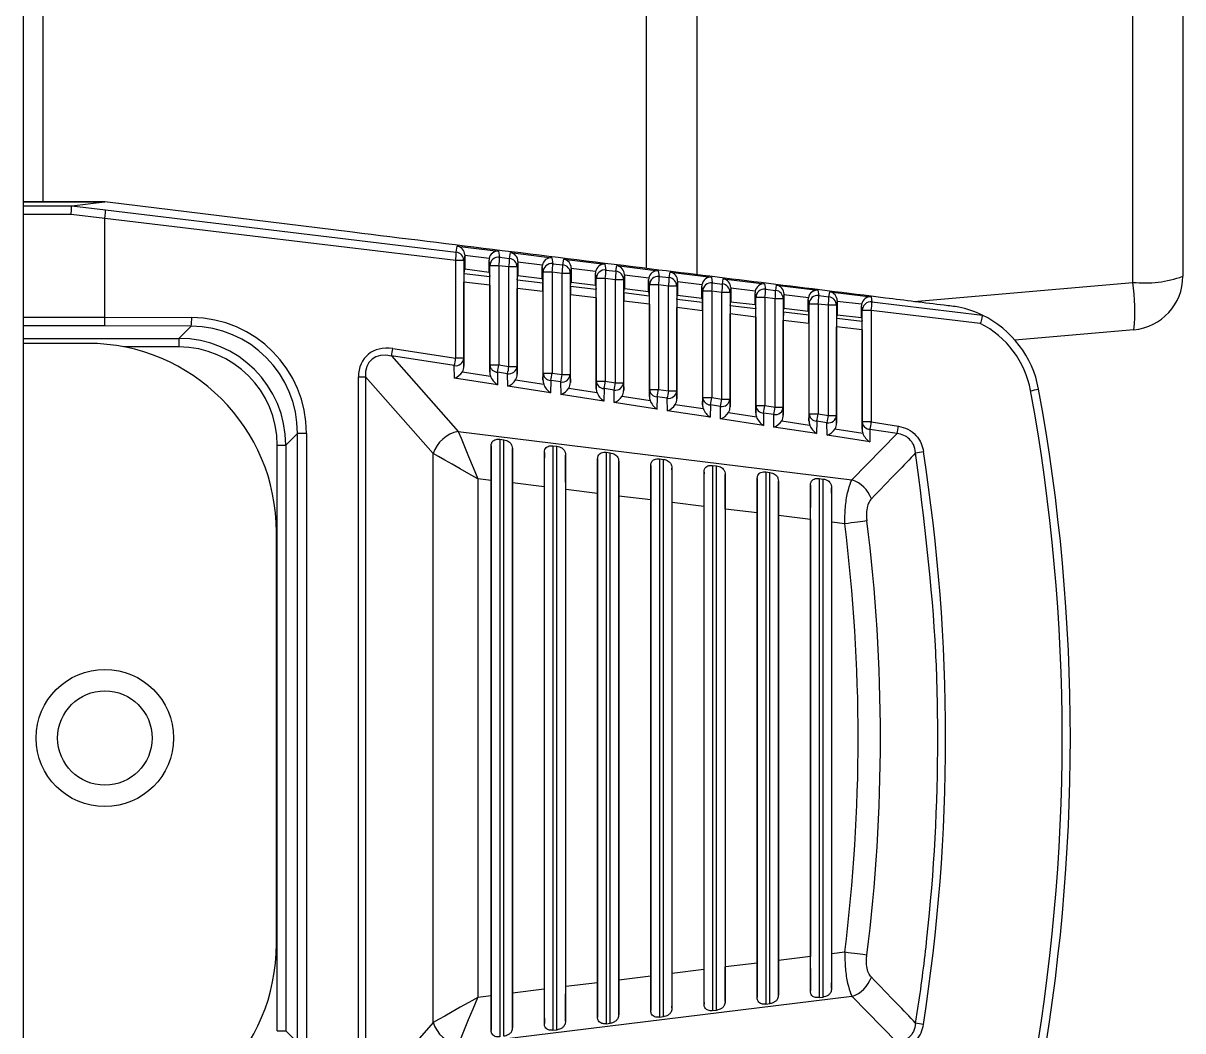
# Model space of a CAD drawing. Extents: x 8 to 113, y 0 to 87.
# Drawn here: x 52.871 to 54.222, y 36.477 to 37.652 of the extents above; entities that cross this region are included whole.
import ezdxf

# ---------------------------------------------------------------- set-up
doc = ezdxf.new("R2010")
doc.units = 0
doc.header["$MEASUREMENT"] = 0
doc.layers.add('OBJECT', color=7, linetype='CONTINUOUS')

msp = doc.modelspace()

# ---------------------------------------------------------------- linework, layer by layer
at = {"layer": 'OBJECT'}
for p, q in [((52.894, 37.4437), (52.894, 44.9987)), ((52.8709, 39.0187), (52.8709, 34.6187)), ((54.222, 38.4455), (54.222, 37.3569)), ((53.6558, 38.4385), (53.6558, 37.3588)), ((54.1638, 37.3498), (54.1638, 38.4385)), ((53.597, 37.366), (53.597, 38.2586)), ((52.8709, 37.4437), (52.966, 37.4437)), ((52.9656, 37.4436), (52.8709, 37.4436)), ((52.8709, 37.439), (52.9274, 37.439)), ((52.9274, 37.439), (52.9656, 37.4436)), ((52.9274, 37.439), (52.9669, 37.4342)), ((53.2546, 37.4082), (52.966, 37.4437)), ((52.966, 37.4437), (52.966, 37.4437)), ((52.9268, 37.429), (52.8709, 37.429)), ((52.966, 37.4242), (52.9268, 37.429)), ((52.9669, 37.4342), (53.3755, 37.3851)), ((53.3748, 37.3752), (52.966, 37.4243)), ((52.966, 37.3092), (52.966, 37.4242)), ((53.3755, 37.3851), (53.3766, 37.3922)), ((53.3766, 37.3922), (53.4247, 37.3863)), ((53.4247, 37.3863), (53.4259, 37.3791)), ((53.3748, 37.2614), (53.3748, 37.3752)), ((53.3842, 37.3752), (53.3748, 37.3752)), ((53.3853, 37.3817), (53.3842, 37.3752)), ((53.3842, 37.3752), (53.3842, 37.2614)), ((53.3853, 37.381), (53.3853, 37.3654)), ((53.4137, 37.3775), (53.3853, 37.381)), ((53.4147, 37.3692), (53.4136, 37.3758)), ((53.4136, 37.3619), (53.4136, 37.3758)), ((53.4259, 37.3791), (53.4375, 37.3777)), ((53.4375, 37.3777), (53.4386, 37.3846)), ((53.4386, 37.3846), (53.4867, 37.3786)), ((53.4473, 37.3741), (53.4463, 37.3678)), ((53.4473, 37.3734), (53.4473, 37.3578)), ((53.4757, 37.3699), (53.4473, 37.3734)), ((53.4867, 37.3786), (53.4879, 37.3716)), ((53.4879, 37.3716), (53.4995, 37.3702)), ((53.4995, 37.3702), (53.5006, 37.3769)), ((53.5006, 37.3769), (53.5487, 37.371)), ((53.3845, 37.3602), (53.3853, 37.3654)), ((53.3845, 37.3602), (53.4145, 37.3566)), ((53.3853, 37.3654), (53.4136, 37.3619)), ((53.4136, 37.3619), (53.4145, 37.3566)), ((53.4252, 37.3692), (53.4147, 37.3692)), ((53.4147, 37.2537), (53.4147, 37.3692)), ((53.4252, 37.3692), (53.4252, 37.2537)), ((53.4368, 37.3678), (53.4252, 37.3692)), ((53.4368, 37.2519), (53.4368, 37.3678)), ((53.4463, 37.3678), (53.4368, 37.3678)), ((53.4463, 37.3678), (53.4463, 37.2519)), ((53.4766, 37.3617), (53.4756, 37.3682)), ((53.4756, 37.3543), (53.4756, 37.3682)), ((53.4766, 37.2441), (53.4766, 37.3617)), ((53.4872, 37.3617), (53.4766, 37.3617)), ((53.4872, 37.3617), (53.4872, 37.2441)), ((53.4988, 37.3603), (53.4872, 37.3617)), ((53.4988, 37.2424), (53.4988, 37.3603)), ((53.5083, 37.3603), (53.4988, 37.3603)), ((53.5093, 37.3665), (53.5083, 37.3603)), ((53.5083, 37.3603), (53.5083, 37.2424)), ((53.5093, 37.3658), (53.5093, 37.3502)), ((53.5377, 37.3623), (53.5093, 37.3658)), ((53.5386, 37.3543), (53.5376, 37.3606)), ((53.5376, 37.3467), (53.5376, 37.3606)), ((53.5487, 37.371), (53.5498, 37.3642)), ((53.5498, 37.3642), (53.5615, 37.3628)), ((53.5615, 37.3628), (53.5626, 37.3693)), ((53.5626, 37.3693), (53.6107, 37.3634)), ((53.5713, 37.3589), (53.5703, 37.3529)), ((53.5713, 37.3582), (53.5713, 37.3426)), ((53.5997, 37.3547), (53.5713, 37.3582)), ((53.6107, 37.3634), (53.6118, 37.3568)), ((53.6236, 37.3554), (53.6246, 37.3617)), ((53.6246, 37.3617), (53.6727, 37.3558)), ((53.3844, 37.2523), (53.3844, 37.3502)), ((53.4145, 37.3466), (53.3844, 37.3502)), ((53.4145, 37.3466), (53.4145, 37.2452)), ((53.4465, 37.3527), (53.4473, 37.3578)), ((53.4465, 37.3527), (53.4764, 37.3492)), ((53.4473, 37.3578), (53.4756, 37.3543)), ((53.4756, 37.3543), (53.4764, 37.3492)), ((53.5085, 37.3453), (53.5093, 37.3502)), ((53.5085, 37.3453), (53.5384, 37.3417)), ((53.5093, 37.3502), (53.5376, 37.3467)), ((53.5376, 37.3467), (53.5384, 37.3417)), ((53.5491, 37.3543), (53.5386, 37.3543)), ((53.5386, 37.2346), (53.5386, 37.3543)), ((53.5491, 37.3543), (53.5491, 37.2346)), ((53.5609, 37.3529), (53.5491, 37.3543)), ((53.5609, 37.2328), (53.5609, 37.3529)), ((53.5703, 37.3529), (53.5609, 37.3529)), ((53.5703, 37.3529), (53.5703, 37.2328)), ((53.6006, 37.3469), (53.5996, 37.353)), ((53.5996, 37.3391), (53.5996, 37.353)), ((53.6006, 37.2251), (53.6006, 37.3469)), ((53.6111, 37.3469), (53.6006, 37.3469)), ((53.6111, 37.3469), (53.6111, 37.2251)), ((53.6229, 37.3454), (53.6111, 37.3469)), ((53.6118, 37.3568), (53.6236, 37.3554)), ((53.6229, 37.2233), (53.6229, 37.3454)), ((53.6324, 37.3454), (53.6229, 37.3454)), ((53.6333, 37.3513), (53.6324, 37.3454)), ((53.6324, 37.3454), (53.6324, 37.2233)), ((53.6333, 37.3506), (53.6333, 37.335)), ((53.6617, 37.3471), (53.6333, 37.3506)), ((53.6626, 37.3394), (53.6616, 37.3454)), ((53.6616, 37.3315), (53.6616, 37.3454)), ((53.6727, 37.3558), (53.6738, 37.3493)), ((53.6738, 37.3493), (53.6856, 37.3479)), ((53.6856, 37.3479), (53.6866, 37.3541)), ((53.6866, 37.3541), (53.7347, 37.3482)), ((53.7347, 37.3482), (53.7357, 37.3419)), ((53.7476, 37.3405), (53.7486, 37.3465)), ((53.7486, 37.3465), (53.7967, 37.3406)), ((53.9087, 37.3275), (54.1638, 37.3498)), ((53.4464, 37.2428), (53.4464, 37.3428)), ((53.4765, 37.3391), (53.4464, 37.3428)), ((53.4765, 37.3391), (53.4765, 37.2357)), ((53.5084, 37.2332), (53.5084, 37.3353)), ((53.5385, 37.3317), (53.5084, 37.3353)), ((53.5385, 37.3317), (53.5385, 37.2262)), ((53.5705, 37.3379), (53.5713, 37.3426)), ((53.5705, 37.3379), (53.6004, 37.3343)), ((53.5713, 37.3426), (53.5996, 37.3391)), ((53.5996, 37.3391), (53.6004, 37.3343)), ((53.6326, 37.3304), (53.6333, 37.335)), ((53.6333, 37.335), (53.6616, 37.3315)), ((53.6616, 37.3315), (53.6623, 37.3268)), ((53.6626, 37.2156), (53.6626, 37.3394)), ((53.6731, 37.3394), (53.6626, 37.3394)), ((53.6731, 37.3394), (53.6731, 37.2156)), ((53.6849, 37.338), (53.6731, 37.3394)), ((53.6849, 37.2138), (53.6849, 37.338)), ((53.6944, 37.338), (53.6849, 37.338)), ((53.6953, 37.3437), (53.6944, 37.338)), ((53.6944, 37.338), (53.6944, 37.2138)), ((53.6953, 37.343), (53.6953, 37.3273)), ((53.7237, 37.3395), (53.6953, 37.343)), ((53.7245, 37.332), (53.7236, 37.3378)), ((53.7236, 37.3239), (53.7236, 37.3378)), ((53.7245, 37.2061), (53.7245, 37.332)), ((53.7351, 37.332), (53.7245, 37.332)), ((53.7351, 37.332), (53.7351, 37.2061)), ((53.7469, 37.3306), (53.7351, 37.332)), ((53.7357, 37.3419), (53.7476, 37.3405)), ((53.7573, 37.3361), (53.7564, 37.3306)), ((53.7573, 37.3354), (53.7573, 37.3197)), ((53.7857, 37.3319), (53.7573, 37.3354)), ((53.7967, 37.3406), (53.7977, 37.3345)), ((53.7977, 37.3345), (53.8097, 37.333)), ((53.8097, 37.333), (53.8106, 37.3389)), ((53.8106, 37.3389), (53.8587, 37.333)), ((53.8587, 37.333), (53.8597, 37.327)), ((53.5705, 37.2237), (53.5705, 37.3279)), ((53.6005, 37.3243), (53.5705, 37.3279)), ((53.6005, 37.3243), (53.6005, 37.2167)), ((53.6325, 37.2142), (53.6325, 37.3204)), ((53.6624, 37.3168), (53.6325, 37.3204)), ((53.6326, 37.3304), (53.6623, 37.3268)), ((53.6946, 37.323), (53.6953, 37.3273)), ((53.6946, 37.323), (53.7243, 37.3194)), ((53.6953, 37.3273), (53.7236, 37.3239)), ((53.7236, 37.3239), (53.7243, 37.3194)), ((53.7469, 37.2043), (53.7469, 37.3306)), ((53.7564, 37.3306), (53.7469, 37.3306)), ((53.7564, 37.3306), (53.7564, 37.2043)), ((53.7566, 37.3155), (53.7573, 37.3197)), ((53.7573, 37.3197), (53.7856, 37.3163)), ((53.7865, 37.3246), (53.7856, 37.3301)), ((53.7856, 37.3163), (53.7856, 37.3301)), ((53.7865, 37.1966), (53.7865, 37.3246)), ((53.797, 37.3246), (53.7865, 37.3246)), ((53.797, 37.3246), (53.797, 37.1966)), ((53.809, 37.3231), (53.797, 37.3246)), ((53.809, 37.1948), (53.809, 37.3231)), ((53.8184, 37.3231), (53.809, 37.3231)), ((53.8193, 37.3285), (53.8184, 37.3231)), ((53.8184, 37.3231), (53.8184, 37.1948)), ((53.8193, 37.3277), (53.8193, 37.3121)), ((53.8477, 37.3243), (53.8193, 37.3277)), ((53.8485, 37.3171), (53.8476, 37.3225)), ((53.8476, 37.3087), (53.8476, 37.3225)), ((53.8597, 37.327), (53.9884, 37.3116)), ((52.8709, 37.3092), (52.966, 37.3092)), ((52.966, 37.3092), (52.966, 37.3092)), ((52.966, 37.3092), (53.0671, 37.3088)), ((53.6624, 37.3168), (53.6624, 37.2072)), ((53.6945, 37.2047), (53.6945, 37.313)), ((53.7244, 37.3094), (53.6945, 37.313)), ((53.7244, 37.3094), (53.7244, 37.1976)), ((53.7565, 37.1952), (53.7565, 37.3055)), ((53.7864, 37.302), (53.7565, 37.3055)), ((53.7566, 37.3155), (53.7863, 37.312)), ((53.7856, 37.3163), (53.7863, 37.312)), ((53.8187, 37.3081), (53.8193, 37.3121)), ((53.8187, 37.3081), (53.8483, 37.3045)), ((53.8193, 37.3121), (53.8476, 37.3087)), ((53.8476, 37.3087), (53.8483, 37.3045)), ((53.8485, 37.1871), (53.8485, 37.3171)), ((53.859, 37.3171), (53.8485, 37.3171)), ((53.859, 37.3171), (53.859, 37.1871)), ((53.986, 37.3019), (53.859, 37.3171)), ((53.9884, 37.3116), (53.9883, 37.3116)), ((52.9657, 37.2993), (52.8709, 37.2993)), ((53.0666, 37.2988), (52.9657, 37.2993)), ((53.0522, 37.2845), (53.0666, 37.2988)), ((53.7864, 37.302), (53.7864, 37.1881)), ((53.8186, 37.1856), (53.8186, 37.2981)), ((53.8483, 37.2945), (53.8186, 37.2981)), ((53.8483, 37.2945), (53.8483, 37.1786)), ((54.1649, 37.2946), (54.0264, 37.2825)), ((52.8709, 37.2845), (53.0522, 37.2845)), ((52.946, 37.2787), (52.8709, 37.2787)), ((53.0522, 37.2845), (53.0522, 37.2745)), ((53.0522, 37.2745), (52.9886, 37.2745)), ((53.3732, 37.2528), (53.3, 37.264)), ((53.3, 37.264), (53.3778, 37.1761)), ((53.3016, 37.2726), (53.3748, 37.2614)), ((53.3734, 37.2382), (53.3732, 37.2528)), ((53.3842, 37.2614), (53.3748, 37.2614)), ((53.3842, 37.2614), (53.3844, 37.2523)), ((53.4145, 37.2452), (53.4147, 37.2537)), ((53.4147, 37.2537), (53.4252, 37.2537)), ((53.4252, 37.2537), (53.4368, 37.2519)), ((53.4368, 37.2519), (53.4463, 37.2519)), ((53.4463, 37.2519), (53.4464, 37.2428)), ((53.2615, 36.3977), (53.2615, 37.2396)), ((53.2615, 37.2396), (53.2696, 37.2396)), ((53.2696, 37.2396), (53.2696, 36.3977)), ((53.3486, 37.1503), (53.2696, 37.2396)), ((53.4234, 37.2305), (53.3734, 37.2382)), ((53.3825, 37.2456), (53.4154, 37.2406)), ((53.4236, 37.2451), (53.4234, 37.2305)), ((53.4352, 37.2433), (53.4236, 37.2451)), ((53.4354, 37.2287), (53.4352, 37.2433)), ((53.4765, 37.2357), (53.4766, 37.2441)), ((53.4766, 37.2441), (53.4872, 37.2441)), ((53.4872, 37.2441), (53.4988, 37.2424)), ((53.4988, 37.2424), (53.5083, 37.2424)), ((53.5083, 37.2424), (53.5084, 37.2332)), ((53.4854, 37.221), (53.4354, 37.2287)), ((53.4446, 37.2361), (53.4773, 37.2311)), ((53.4856, 37.2356), (53.4854, 37.221)), ((53.4972, 37.2338), (53.4856, 37.2356)), ((53.4975, 37.2192), (53.4972, 37.2338)), ((53.5066, 37.2266), (53.5393, 37.2216)), ((53.5385, 37.2262), (53.5386, 37.2346)), ((53.5386, 37.2346), (53.5491, 37.2346)), ((53.5476, 37.226), (53.5473, 37.2115)), ((53.5593, 37.2242), (53.5476, 37.226)), ((53.5491, 37.2346), (53.5609, 37.2328)), ((53.5595, 37.2096), (53.5593, 37.2242)), ((53.5609, 37.2328), (53.5703, 37.2328)), ((53.5703, 37.2328), (53.5705, 37.2237)), ((53.6005, 37.2167), (53.6006, 37.2251)), ((53.6006, 37.2251), (53.6111, 37.2251)), ((53.6111, 37.2251), (53.6229, 37.2233)), ((53.6229, 37.2233), (53.6324, 37.2233)), ((53.6324, 37.2233), (53.6325, 37.2142)), ((53.5473, 37.2115), (53.4975, 37.2192)), ((53.6093, 37.202), (53.5595, 37.2096)), ((53.5686, 37.2171), (53.6013, 37.2121)), ((53.6095, 37.2165), (53.6093, 37.202)), ((53.6213, 37.2147), (53.6095, 37.2165)), ((53.6215, 37.2001), (53.6213, 37.2147)), ((53.6624, 37.2072), (53.6626, 37.2156)), ((53.6626, 37.2156), (53.6731, 37.2156)), ((53.6731, 37.2156), (53.6849, 37.2138)), ((53.6849, 37.2138), (53.6944, 37.2138)), ((53.6944, 37.2138), (53.6945, 37.2047)), ((53.6713, 37.1925), (53.6215, 37.2001)), ((53.6306, 37.2076), (53.6632, 37.2026)), ((53.6715, 37.207), (53.6713, 37.1925)), ((53.6833, 37.2052), (53.6715, 37.207)), ((53.6835, 37.1906), (53.6833, 37.2052)), ((53.6927, 37.198), (53.7252, 37.193)), ((53.7244, 37.1976), (53.7245, 37.2061)), ((53.7245, 37.2061), (53.7351, 37.2061)), ((53.7335, 37.1975), (53.7333, 37.183)), ((53.7454, 37.1957), (53.7335, 37.1975)), ((53.7351, 37.2061), (53.7469, 37.2043)), ((53.7469, 37.2043), (53.7564, 37.2043)), ((53.7564, 37.2043), (53.7565, 37.1952)), ((53.7864, 37.1881), (53.7865, 37.1966)), ((53.7865, 37.1966), (53.797, 37.1966)), ((53.797, 37.1966), (53.809, 37.1948)), ((53.7333, 37.183), (53.6835, 37.1906)), ((53.7456, 37.1811), (53.7454, 37.1957)), ((53.7547, 37.1885), (53.7872, 37.1835)), ((53.7954, 37.188), (53.7952, 37.1735)), ((53.8074, 37.1862), (53.7954, 37.188)), ((53.8076, 37.1716), (53.8074, 37.1862)), ((53.809, 37.1948), (53.8184, 37.1948)), ((53.8184, 37.1948), (53.8186, 37.1856)), ((53.8483, 37.1786), (53.8485, 37.1871)), ((53.859, 37.1871), (53.8485, 37.1871)), ((53.859, 37.1871), (53.8906, 37.1822)), ((53.1905, 37.1737), (53.1768, 37.1599)), ((53.201, 37.1737), (53.1905, 37.1737)), ((53.1905, 36.4637), (53.1905, 37.1737)), ((53.201, 37.1737), (53.201, 36.4637)), ((53.3778, 37.1761), (53.8365, 37.1198)), ((53.7952, 37.1735), (53.7456, 37.1811)), ((53.8572, 37.1639), (53.8076, 37.1716)), ((53.8167, 37.179), (53.8492, 37.174)), ((53.8365, 37.1198), (53.889, 37.1736)), ((53.8574, 37.1785), (53.8572, 37.1639)), ((53.889, 37.1736), (53.8574, 37.1785)), ((53.1668, 37.1599), (53.1768, 37.1599)), ((53.1668, 36.4774), (53.1668, 37.1599)), ((53.1768, 37.1599), (53.1768, 36.4774)), ((53.4161, 36.4782), (53.4161, 37.1591)), ((53.4261, 37.1669), (53.4308, 37.1663)), ((53.4261, 37.1669), (53.4261, 36.4704)), ((53.4308, 36.471), (53.4308, 37.1663)), ((53.4408, 37.1561), (53.4408, 36.4813)), ((53.4881, 37.1593), (53.4928, 37.1587)), ((53.4881, 37.1593), (53.4881, 36.4781)), ((53.4928, 36.4786), (53.4928, 37.1587)), ((53.3486, 36.4871), (53.3486, 37.1503)), ((53.4781, 36.4858), (53.4781, 37.1515)), ((53.5028, 37.1485), (53.5028, 36.4889)), ((53.5401, 36.4935), (53.5401, 37.1439)), ((53.5501, 37.1517), (53.5548, 37.1511)), ((53.5501, 37.1517), (53.5501, 36.4857)), ((53.5548, 36.4863), (53.5548, 37.1511)), ((53.6121, 37.1441), (53.6168, 37.1435)), ((53.6121, 37.1441), (53.6121, 36.4933)), ((53.6168, 36.4939), (53.6168, 37.1435)), ((53.5648, 37.1408), (53.5648, 36.4965)), ((53.6021, 36.5011), (53.6021, 37.1363)), ((53.6268, 37.1332), (53.6268, 36.5041)), ((53.6641, 36.5087), (53.6641, 37.1287)), ((53.6741, 37.1364), (53.6788, 37.1359)), ((53.6741, 37.1364), (53.6741, 36.5009)), ((53.6788, 36.5015), (53.6788, 37.1359)), ((53.7361, 37.1288), (53.7408, 37.1283)), ((53.7361, 37.1288), (53.7361, 36.5085)), ((53.7408, 36.5091), (53.7408, 37.1283)), ((53.416, 37.119), (53.4006, 37.1209)), ((53.4006, 37.1209), (53.4006, 36.5164)), ((53.416, 37.119), (53.416, 36.5183)), ((53.478, 37.1114), (53.441, 37.116)), ((53.441, 36.5214), (53.441, 37.116)), ((53.6888, 37.1256), (53.6888, 36.5117)), ((53.7261, 36.5163), (53.7261, 37.121)), ((53.7508, 37.118), (53.7508, 36.5193)), ((53.7981, 37.1212), (53.8028, 37.1206)), ((53.7981, 37.1212), (53.7981, 36.5161)), ((53.8028, 36.5167), (53.8028, 37.1206)), ((53.478, 37.1114), (53.478, 36.5259)), ((53.54, 37.1038), (53.503, 37.1084)), ((53.503, 36.529), (53.503, 37.1084)), ((53.54, 37.1038), (53.54, 36.5335)), ((53.7881, 36.5239), (53.7881, 37.1134)), ((53.8128, 37.1104), (53.8128, 36.5269)), ((53.602, 37.0962), (53.565, 37.1007)), ((53.565, 36.5366), (53.565, 37.1007)), ((53.602, 37.0962), (53.602, 36.5411)), ((53.664, 37.0886), (53.627, 37.0931)), ((53.627, 36.5442), (53.627, 37.0931)), ((53.664, 37.0886), (53.664, 36.5488)), ((53.726, 37.081), (53.689, 37.0855)), ((53.689, 36.5518), (53.689, 37.0855)), ((53.726, 37.081), (53.726, 36.5564)), ((53.788, 37.0734), (53.751, 37.0779)), ((53.751, 36.5594), (53.751, 37.0779)), ((53.788, 37.0734), (53.788, 36.564)), ((53.828, 37.0685), (53.813, 37.0703)), ((53.813, 36.567), (53.813, 37.0703)), ((53.166, 36.5787), (53.166, 37.0587)), ((53.788, 36.564), (53.751, 36.5594)), ((53.828, 36.5689), (53.813, 36.567)), ((53.664, 36.5488), (53.627, 36.5442)), ((53.726, 36.5564), (53.689, 36.5518)), ((53.602, 36.5411), (53.565, 36.5366)), ((53.478, 36.5259), (53.441, 36.5214)), ((53.54, 36.5335), (53.503, 36.529)), ((53.3778, 36.4613), (53.8365, 36.5176)), ((53.416, 36.5183), (53.4006, 36.5164)), ((53.7361, 36.5085), (53.7408, 36.5091)), ((53.7981, 36.5161), (53.8028, 36.5167)), ((53.8365, 36.5176), (53.889, 36.4637)), ((53.6121, 36.4933), (53.6168, 36.4939)), ((53.6741, 36.5009), (53.6788, 36.5015)), ((53.3486, 36.4871), (53.2696, 36.3977)), ((53.5501, 36.4857), (53.5548, 36.4863)), ((53.1668, 36.4774), (53.1768, 36.4774)), ((53.1905, 36.4637), (53.1768, 36.4774)), ((53.4881, 36.4781), (53.4928, 36.4786))]:
    msp.add_line(p, q, dxfattribs=at)
at = {"layer": 'OBJECT', "flags": 128}
for points in [[(52.9268, 37.429), (52.9269, 37.4309), (52.927, 37.4327), (52.9271, 37.4344), (52.9272, 37.4359), (52.9273, 37.4372), (52.9273, 37.4381), (52.9274, 37.4387), (52.9274, 37.439)], [(53.3778, 37.1761), (53.381, 37.1683), (53.3851, 37.1584), (53.3899, 37.1468), (53.3951, 37.1342), (53.4006, 37.1209)], [(53.4006, 37.1209), (53.3902, 37.1268), (53.3801, 37.1325), (53.3706, 37.1379), (53.362, 37.1427), (53.3546, 37.1469), (53.3486, 37.1503)], [(53.8538, 37.0717), (53.8516, 37.0714), (53.8491, 37.0711), (53.8461, 37.0707), (53.8429, 37.0703), (53.8394, 37.0699), (53.8357, 37.0694), (53.8319, 37.0689), (53.828, 37.0685)], [(53.8538, 36.5657), (53.8516, 36.5659), (53.8491, 36.5662), (53.8461, 36.5666), (53.8429, 36.567), (53.8394, 36.5675), (53.8357, 36.5679), (53.8319, 36.5684), (53.828, 36.5689)], [(53.4006, 36.5164), (53.3902, 36.5105), (53.3801, 36.5048), (53.3706, 36.4995), (53.362, 36.4946), (53.3546, 36.4904), (53.3486, 36.4871)], [(53.3778, 36.4613), (53.381, 36.4691), (53.3851, 36.479), (53.3899, 36.4905), (53.3951, 36.5032), (53.4006, 36.5164)]]:
    msp.add_lwpolyline(points, dxfattribs=at)
at = {"layer": 'OBJECT'}
for radius in [0.08, 0.055]:
    msp.add_circle((52.966, 36.8187), radius, dxfattribs=at)
for centre, radius, start, end in [((53.3218, 37.3839), 0.0537, 350.7117, 1.3282), ((53.3742, 37.3752), 0.01, 0.063, 83.0247), ((53.4247, 37.3692), 0.01, 83.0091, 179.9236), ((53.3721, 37.3778), 0.0538, 350.7156, 1.3212), ((53.3837, 37.3765), 0.0538, 350.7156, 1.3212), ((53.4363, 37.3678), 0.01, 0.065, 83.021), ((53.4866, 37.3617), 0.01, 83.0111, 179.9216), ((53.4342, 37.3704), 0.0537, 350.7124, 1.3278), ((53.4458, 37.369), 0.0537, 350.7119, 1.3283), ((53.4983, 37.3603), 0.01, 0.0614, 83.0247), ((53.5486, 37.3543), 0.01, 83.0096, 179.9231), ((53.4961, 37.363), 0.0537, 350.7119, 1.3283), ((53.5078, 37.3616), 0.0538, 350.7156, 1.3212), ((53.5603, 37.3529), 0.01, 0.0623, 83.0237), ((53.6106, 37.3468), 0.01, 83.0091, 179.9236), ((53.5581, 37.3555), 0.0538, 350.7162, 1.3206), ((53.5699, 37.3541), 0.0537, 350.7119, 1.3283), ((53.6224, 37.3454), 0.01, 0.0614, 83.0247), ((53.6726, 37.3394), 0.01, 83.012, 179.9208), ((53.6201, 37.3481), 0.0537, 350.7119, 1.3283), ((53.6319, 37.3467), 0.0538, 350.7156, 1.3212), ((53.6844, 37.338), 0.01, 0.0623, 83.0237), ((54.1775, 37.4804), 0.1313, 264.038, 289.8054), ((53.9437, 37.3179), 0.2224, 353.9984, 8.259), ((54.1595, 37.3569), 0.0625, 275, 0), ((53.7345, 37.332), 0.01, 83.0111, 179.9216), ((53.6821, 37.3407), 0.0537, 350.7124, 1.3278), ((53.6939, 37.3392), 0.0537, 350.7119, 1.3283), ((53.7464, 37.3306), 0.01, 0.0614, 83.0247), ((53.7965, 37.3245), 0.01, 83.0096, 179.9231), ((53.7441, 37.3332), 0.0537, 350.7059, 1.3309), ((53.7559, 37.3318), 0.0538, 350.7162, 1.3206), ((53.8084, 37.3231), 0.01, 0.0623, 83.0237), ((53.8585, 37.3171), 0.01, 83.0091, 179.9236), ((53.8059, 37.3258), 0.0538, 350.7156, 1.3212), ((53.9359, 37.2037), 0.12, 64.0782, 77.8929), ((53.0093, 37.3068), 0.0579, 352.0236, 1.9154), ((53.9359, 37.2037), 0.12, 10.4137, 64.0782), ((53.9364, 37.2037), 0.11, 10.4137, 63.2137), ((52.946, 37.0587), 0.22, 0, 90), ((53.1889, 37.2889), 0.1138, 347.3659, 351.7671), ((53.2623, 37.2777), 0.1136, 347.3618, 351.7712), ((53.3747, 37.2623), 0.0096, 261.0471, 354.6861), ((53.4239, 37.2543), 0.00928, 184.1921, 268.0824), ((53.313, 37.2699), 0.1133, 347.3563, 351.7767), ((53.3245, 37.2681), 0.1135, 347.362, 351.7748), ((53.4367, 37.2528), 0.0096, 261.0468, 354.6863), ((53.4859, 37.2448), 0.00928, 184.1922, 268.0841), ((53.375, 37.2604), 0.1134, 347.3574, 351.7756), ((53.3864, 37.2586), 0.1136, 347.3618, 351.7712), ((53.4987, 37.2432), 0.0096, 261.0471, 354.6861), ((53.5479, 37.2353), 0.00928, 184.192, 268.0843), ((53.4365, 37.2509), 0.1138, 347.3659, 351.7671), ((53.4485, 37.2491), 0.1135, 347.3627, 351.7741), ((53.5608, 37.2337), 0.0096, 261.0487, 354.6845), ((53.6098, 37.2258), 0.00928, 184.1922, 268.0861), ((53.4988, 37.2414), 0.1135, 347.3619, 351.7742), ((53.5106, 37.2396), 0.1135, 347.3592, 351.7738), ((53.6228, 37.2242), 0.0096, 261.0478, 354.6853), ((54.0026, 37.4645), 0.2446, 279.8788, 282.1), ((51.8415, 36.8187), 2.24, 349.5863, 10.4137), ((51.841, 36.8187), 2.25, 349.5863, 10.4137), ((53.6718, 37.2163), 0.00928, 184.196, 268.0804), ((53.561, 37.2318), 0.1133, 347.3557, 351.7773), ((53.5725, 37.23), 0.1135, 347.3627, 351.7741), ((53.6848, 37.2147), 0.0096, 261.0487, 354.6845), ((53.7338, 37.2068), 0.00928, 184.194, 268.0823), ((53.6226, 37.2224), 0.1136, 347.3618, 351.7712), ((53.6347, 37.2205), 0.1134, 347.3578, 351.7745), ((53.7469, 37.2052), 0.0096, 261.0443, 354.6869), ((53.7958, 37.1973), 0.00928, 184.1901, 268.0862), ((53.6846, 37.2128), 0.1135, 347.3627, 351.7741), ((53.6966, 37.211), 0.1136, 347.3633, 351.7735), ((53.8089, 37.1956), 0.0096, 261.0487, 354.6845), ((53.8577, 37.1878), 0.00928, 184.194, 268.0823), ((53.7466, 37.2033), 0.1136, 347.3633, 351.7735), ((53.3844, 37.1392), 0.0374, 100.1848, 162.8154), ((53.7782, 37.1985), 0.1136, 347.3633, 351.7735), ((53.8033, 37.8918), 0.7484, 278.2514, 278.9543), ((53.8251, 37.0856), 0.036, 19.326, 71.5405), ((51.841, 36.8187), 2.0027, 352.8353, 7.1647), ((51.841, 36.8187), 2.0287, 352.8353, 7.1647), ((52.946, 36.5787), 0.22, 270, 0), ((53.8251, 36.5517), 0.036, 288.46, 340.6735), ((53.3844, 36.4981), 0.0374, 197.1846, 259.8152), ((53.8033, 35.7455), 0.7484, 81.0457, 81.7486)]:
    msp.add_arc(centre, radius, start, end, dxfattribs=at)
for centre, major_axis, ratio, start_param, end_param in [((53.009, 37.429), (0.0816, -0.01), 0.00637, 3.1158, 3.14198), ((53.944, 37.3237), (0.9787, -0.1198), 0.00637, 3.102711, 3.1158), ((52.9657, 37.4242), (0.00121, 0.00993), 0.026195, 4.718707, 6.230789), ((53.1554, 37.401), (0.1894, -0.0233), 0.052407, 3.141691, 3.148045), ((53.3754, 37.3823), (-0.00613, 0.00821), 0.948914, 4.045717, 5.494053), ((53.4235, 37.3763), (0.00707, 0.00734), 0.946913, 0.670393, 2.18883), ((53.3854, 37.381), (0, 0.0101), 0.008662, 1.499632, 1.569733), ((53.4236, 37.3758), (-0.0016, 0.00989), 0.998514, 1.236067, 1.409966), ((53.4374, 37.3746), (-0.00613, 0.00821), 0.948914, 4.045717, 5.494053), ((53.4474, 37.3734), (0, 0.0101), 0.008662, 1.499632, 1.569733), ((53.4855, 37.3687), (0.00707, 0.00734), 0.946913, 0.670393, 2.18883), ((53.4994, 37.367), (-0.00613, 0.00821), 0.948914, 4.045717, 5.494053), ((53.3845, 37.3501), (0, 0.0101), 0.00868, 0.05139, 1.563472), ((53.4856, 37.3682), (-0.0016, 0.00989), 0.998514, 1.236067, 1.409966), ((53.5094, 37.3658), (0, 0.0101), 0.008662, 1.499632, 1.569733), ((53.5476, 37.3606), (-0.0016, 0.00989), 0.998514, 1.236067, 1.409966), ((53.5475, 37.3611), (0.00707, 0.00734), 0.946913, 0.670393, 2.18883), ((53.5614, 37.3594), (-0.00613, 0.00821), 0.948914, 4.045717, 5.494053), ((53.5714, 37.3582), (0, 0.0101), 0.008662, 1.499632, 1.569733), ((53.6095, 37.3535), (0.00707, 0.00734), 0.946913, 0.670393, 2.18883), ((53.6234, 37.3518), (-0.00613, 0.00821), 0.948914, 4.045717, 5.494053), ((53.4145, 37.3465), (0, 0.0101), 0.008673, 4.717631, 6.229713), ((53.4465, 37.3427), (0, 0.0101), 0.00868, 0.05139, 1.563472), ((53.4764, 37.3391), (0, 0.0101), 0.008673, 4.717631, 6.229713), ((53.5085, 37.3352), (0, 0.0101), 0.00868, 0.05139, 1.563472), ((53.6096, 37.353), (-0.0016, 0.00989), 0.998514, 1.236067, 1.409966), ((53.6334, 37.3506), (0, 0.0101), 0.008662, 1.499632, 1.569733), ((53.6716, 37.3454), (-0.0016, 0.00989), 0.998514, 1.236067, 1.409966), ((53.6715, 37.3459), (0.00707, 0.00734), 0.946913, 0.670393, 2.18883), ((53.6854, 37.3442), (-0.00613, 0.00821), 0.948914, 4.045717, 5.494053), ((53.7335, 37.3383), (0.00707, 0.00734), 0.946913, 0.670393, 2.18883), ((53.7474, 37.3366), (-0.00613, 0.00821), 0.948914, 4.045717, 5.494053), ((53.5384, 37.3317), (0, 0.0101), 0.008673, 4.717631, 6.229713), ((53.5706, 37.3278), (0, 0.0101), 0.00868, 0.05139, 1.563472), ((53.6004, 37.3242), (0, 0.0101), 0.008673, 4.717631, 6.229713), ((53.6954, 37.343), (0, 0.0101), 0.008662, 1.499632, 1.569733), ((53.7336, 37.3377), (-0.0016, 0.00989), 0.998514, 1.236067, 1.409966), ((53.7574, 37.3353), (0, 0.0101), 0.008662, 1.499632, 1.569733), ((53.7956, 37.3301), (-0.0016, 0.00989), 0.998514, 1.236067, 1.409966), ((53.7955, 37.3307), (0.00707, 0.00734), 0.946913, 0.670393, 2.18883), ((53.8094, 37.329), (-0.00613, 0.00821), 0.948914, 4.045717, 5.494053), ((53.8575, 37.3231), (0.00707, 0.00734), 0.946913, 0.670393, 2.18883), ((53.6326, 37.3204), (0, 0.0101), 0.00868, 0.05139, 1.563472), ((53.6623, 37.3168), (0, 0.0101), 0.008673, 4.717631, 6.229713), ((53.6946, 37.3129), (0, 0.0101), 0.00868, 0.05139, 1.563472), ((53.7243, 37.3093), (0, 0.0101), 0.008673, 4.717631, 6.229713), ((53.8194, 37.3277), (0, 0.0101), 0.008662, 1.499632, 1.569733), ((53.8576, 37.3225), (-0.0016, 0.00989), 0.998514, 1.236067, 1.409966), ((52.9657, 37.3092), (0.00002, 0.01), 0.026383, 3.22892, 4.71245), ((53.0661, 37.1733), (0.0387, 0.1299), 0.994537, 5.003442, 6.566642), ((53.7566, 37.3055), (0, 0.0101), 0.00868, 0.05139, 1.563472), ((53.7863, 37.3019), (0, 0.0101), 0.008673, 4.717631, 6.229713), ((53.8187, 37.298), (0, 0.0101), 0.00868, 0.05139, 1.563472), ((53.8483, 37.2945), (0, 0.0101), 0.008673, 4.717631, 6.229713), ((53.0656, 37.1733), (0.0407, 0.1188), 0.993756, 5.043826, 6.607026), ((53.0514, 37.1591), (0.089, 0.089), 0.993631, 5.501585, 7.064785), ((53.0514, 37.1591), (0.0819, 0.0819), 0.992433, 5.501585, 7.064785), ((53.3091, 37.2249), (-0.0379, 0.0395), 0.729911, 5.521785, 6.933311), ((53.3086, 37.2249), (-0.0324, 0.0343), 0.634863, 5.526939, 6.938465), ((53.3744, 37.2526), (-0.0012, 0.0115), 0.861198, 3.973965, 4.591698), ((53.3745, 37.2468), (0.00883, 0.00769), 0.591833, 4.129844, 5.184255), ((53.4245, 37.2449), (-0.0009, 0.0115), 0.862782, 1.483987, 1.890248), ((53.4244, 37.2391), (-0.00828, 0.00979), 0.557988, 0.993218, 2.04763), ((53.4364, 37.2431), (-0.0012, 0.0115), 0.861198, 3.973965, 4.591698), ((53.4365, 37.2373), (0.00883, 0.00769), 0.591833, 4.129844, 5.184255), ((53.4865, 37.2354), (-0.0009, 0.0115), 0.862782, 1.483987, 1.890248), ((53.4864, 37.2296), (-0.00828, 0.00979), 0.557988, 0.993218, 2.04763), ((53.4985, 37.2278), (0.00883, 0.00769), 0.591833, 4.129844, 5.184255), ((53.4984, 37.2336), (-0.0012, 0.0115), 0.861198, 3.973965, 4.591698), ((53.5485, 37.2259), (-0.0009, 0.0115), 0.862782, 1.483987, 1.890248), ((53.5605, 37.2241), (-0.0012, 0.0115), 0.861198, 3.973965, 4.591698), ((53.5484, 37.2201), (-0.00828, 0.00979), 0.557988, 0.993218, 2.04763), ((53.5605, 37.2182), (0.00883, 0.00769), 0.591833, 4.129844, 5.184255), ((53.6105, 37.2164), (-0.0009, 0.0115), 0.862782, 1.483987, 1.890248), ((53.6104, 37.2106), (-0.00828, 0.00979), 0.557988, 0.993218, 2.04763), ((53.6225, 37.2146), (-0.0012, 0.0115), 0.861198, 3.973965, 4.591698), ((53.6226, 37.2087), (0.00883, 0.00769), 0.591833, 4.129844, 5.184255), ((53.6724, 37.2069), (-0.0009, 0.0115), 0.862782, 1.483987, 1.890248), ((53.6723, 37.2011), (-0.00828, 0.00979), 0.557988, 0.993218, 2.04763), ((53.6846, 37.1992), (0.00883, 0.00769), 0.591833, 4.129844, 5.184255), ((53.6845, 37.205), (-0.0012, 0.0115), 0.861198, 3.973965, 4.591698), ((53.7344, 37.1974), (-0.0009, 0.0115), 0.862782, 1.483987, 1.890248), ((53.7343, 37.1916), (-0.00828, 0.00979), 0.557988, 0.993218, 2.04763), ((53.7466, 37.1897), (0.00883, 0.00769), 0.591833, 4.129844, 5.184255), ((53.7465, 37.1955), (-0.0012, 0.0115), 0.861198, 3.973965, 4.591698), ((53.7964, 37.1879), (-0.0009, 0.0115), 0.862782, 1.483987, 1.890248), ((53.7963, 37.1821), (-0.00828, 0.00979), 0.557988, 0.993218, 2.04763), ((53.8086, 37.186), (-0.0012, 0.0115), 0.861198, 3.973965, 4.591698), ((53.8087, 37.1802), (0.00883, 0.00769), 0.591833, 4.129844, 5.184255), ((53.8583, 37.1784), (-0.0009, 0.0115), 0.862782, 1.483987, 1.890248), ((53.8582, 37.1725), (-0.00828, 0.00979), 0.557988, 0.993218, 2.04763), ((53.4165, 37.119), (0, 0.0605), 0.008662, 0.844802, 1.569733), ((53.4404, 37.116), (0, 0.0605), 0.008662, 4.711325, 5.436256), ((53.4785, 37.1114), (0, 0.0605), 0.008662, 0.844802, 1.569733), ((53.5024, 37.1084), (0, 0.0605), 0.008662, 4.711325, 5.436256), ((53.5405, 37.1038), (0, 0.0605), 0.008662, 0.844802, 1.569733), ((51.7753, 36.8187), (2.1703, 0), 0.999535, 6.128671, 6.4377), ((53.5644, 37.1008), (0, 0.0605), 0.008662, 4.711325, 5.436256), ((53.6025, 37.0961), (0, 0.0605), 0.008662, 0.844802, 1.569733), ((53.6264, 37.0932), (0, 0.0605), 0.008662, 4.711325, 5.436256), ((53.6645, 37.0885), (0, 0.0605), 0.008662, 0.844802, 1.569733), ((53.6884, 37.0856), (0, 0.0605), 0.008662, 4.711325, 5.436256), ((53.7265, 37.0809), (0, 0.0605), 0.008662, 0.844802, 1.569733), ((53.7504, 37.078), (0, 0.0605), 0.008662, 4.711325, 5.436256), ((53.7885, 37.0733), (0, 0.0605), 0.008662, 0.844802, 1.569733), ((53.8124, 37.0704), (0, 0.0605), 0.008662, 4.711325, 5.436256), ((53.7885, 36.564), (0, 0.0605), 0.008662, 1.57186, 2.29679), ((53.8124, 36.567), (0, 0.0605), 0.008662, 3.988522, 4.713453), ((53.6645, 36.5488), (0, 0.0605), 0.008662, 1.57186, 2.29679), ((53.6884, 36.5518), (0, 0.0605), 0.008662, 3.988522, 4.713453), ((53.7265, 36.5564), (0, 0.0605), 0.008662, 1.57186, 2.29679), ((53.7504, 36.5594), (0, 0.0605), 0.008662, 3.988522, 4.713453), ((53.5644, 36.5365), (0, 0.0605), 0.008662, 3.988522, 4.713453), ((53.6025, 36.5412), (0, 0.0605), 0.008662, 1.57186, 2.29679), ((53.6264, 36.5441), (0, 0.0605), 0.008662, 3.988522, 4.713453), ((53.4404, 36.5213), (0, 0.0605), 0.008662, 3.988522, 4.713453), ((53.4785, 36.526), (0, 0.0605), 0.008662, 1.57186, 2.29679), ((53.5024, 36.5289), (0, 0.0605), 0.008662, 3.988522, 4.713453), ((53.5405, 36.5336), (0, 0.0605), 0.008662, 1.57186, 2.29679), ((53.4165, 36.5184), (0, 0.0605), 0.008662, 1.57186, 2.29679)]:
    msp.add_ellipse(centre, major_axis=major_axis, ratio=ratio, start_param=start_param, end_param=end_param, dxfattribs=at)
for points, knots in [([(53.961, 37.321), (53.9554, 37.3217), (53.9269, 37.3252), (53.8075, 37.34), (53.5778, 37.3684), (53.3707, 37.3939), (53.2546, 37.4082)], [0, 0, 0, 0, 0.024148, 0.120739, 0.507103, 1, 1, 1, 1]), ([(53.9884, 37.3116), (53.9884, 37.3114), (53.9884, 37.3111), (53.988, 37.3093), (53.9874, 37.3067), (53.9867, 37.3042), (53.9862, 37.3025), (53.986, 37.3019), (53.986, 37.3019)], [0, 0, 0, 0, 0.219285, 0.43851, 0.65924, 0.882982, 0.985818, 1, 1, 1, 1]), ([(53.9107, 37.1512), (53.9101, 37.1545), (53.909, 37.1603), (53.9038, 37.1674), (53.8971, 37.1721), (53.8918, 37.1731), (53.889, 37.1736)], [0, 0, 0, 0, 0.2953363, 0.5247161, 0.7544597, 1, 1, 1, 1]), ([(53.8906, 37.1822), (53.8944, 37.1813), (53.902, 37.1794), (53.9113, 37.172), (53.9175, 37.1627), (53.9191, 37.1558), (53.9198, 37.1525)], [0, 0, 0, 0, 0.2618794, 0.5244054, 0.7764165, 1, 1, 1, 1]), ([(53.4161, 37.1591), (53.4162, 37.1603), (53.4164, 37.1625), (53.4181, 37.1649), (53.4203, 37.1664), (53.4231, 37.1671), (53.4251, 37.167), (53.4261, 37.1669)], [0, 0, 0, 0, 0.2783077, 0.4907961, 0.6659764, 0.8421272, 1, 1, 1, 1]), ([(53.4308, 37.1663), (53.4318, 37.1661), (53.4339, 37.1657), (53.4365, 37.1644), (53.4389, 37.1624), (53.4405, 37.1595), (53.4407, 37.1572), (53.4408, 37.1561)], [0, 0, 0, 0, 0.161017, 0.321397, 0.497913, 0.763003, 1, 1, 1, 1]), ([(53.4781, 37.1515), (53.4782, 37.1527), (53.4784, 37.1549), (53.4801, 37.1573), (53.4823, 37.1588), (53.4851, 37.1595), (53.4871, 37.1593), (53.4881, 37.1593)], [0, 0, 0, 0, 0.278302, 0.490779, 0.665964, 0.842113, 1, 1, 1, 1]), ([(53.4928, 37.1587), (53.4938, 37.1585), (53.4959, 37.1581), (53.4985, 37.1568), (53.5009, 37.1548), (53.5025, 37.1519), (53.5027, 37.1496), (53.5028, 37.1485)], [0, 0, 0, 0, 0.161021, 0.321395, 0.497912, 0.763002, 1, 1, 1, 1]), ([(53.5401, 37.1439), (53.5402, 37.1451), (53.5404, 37.1473), (53.5421, 37.1497), (53.5443, 37.1512), (53.5471, 37.1519), (53.5491, 37.1517), (53.5501, 37.1517)], [0, 0, 0, 0, 0.2782935, 0.4907813, 0.6659612, 0.8421115, 1, 1, 1, 1]), ([(53.5548, 37.1511), (53.5558, 37.1509), (53.5579, 37.1505), (53.5605, 37.1492), (53.5629, 37.1472), (53.5645, 37.1443), (53.5647, 37.142), (53.5648, 37.1408)], [0, 0, 0, 0, 0.161031, 0.321391, 0.497915, 0.763004, 1, 1, 1, 1]), ([(53.6021, 37.1363), (53.6022, 37.1375), (53.6024, 37.1397), (53.6041, 37.1421), (53.6063, 37.1435), (53.6091, 37.1442), (53.6111, 37.1441), (53.6121, 37.1441)], [0, 0, 0, 0, 0.278302, 0.490779, 0.665964, 0.842113, 1, 1, 1, 1]), ([(53.6168, 37.1435), (53.6178, 37.1433), (53.6199, 37.1429), (53.6225, 37.1416), (53.6249, 37.1395), (53.6265, 37.1367), (53.6267, 37.1343), (53.6268, 37.1332)], [0, 0, 0, 0, 0.161035, 0.321396, 0.497913, 0.763002, 1, 1, 1, 1]), ([(53.9107, 37.1512), (53.9035, 37.1436), (53.8864, 37.1257), (53.8691, 37.1078), (53.8591, 37.0975)], [0, 0, 0, 0, 0.4226626, 1, 1, 1, 1]), ([(53.9107, 36.4862), (53.9117, 36.4928), (53.9168, 36.5257), (53.9308, 36.6361), (53.9369, 36.7475), (53.9363, 36.8587), (53.9336, 36.9699), (53.9205, 37.0738), (53.9107, 37.1512)], [0, 0, 0, 0, 0.029968, 0.149857, 0.5, 0.529968, 0.649857, 1, 1, 1, 1]), ([(53.6641, 37.1287), (53.6642, 37.1299), (53.6644, 37.1321), (53.6661, 37.1345), (53.6683, 37.1359), (53.6711, 37.1366), (53.6731, 37.1365), (53.6741, 37.1364)], [0, 0, 0, 0, 0.2782946, 0.4907899, 0.6659598, 0.8421109, 1, 1, 1, 1]), ([(53.6788, 37.1359), (53.6798, 37.1357), (53.6819, 37.1353), (53.6845, 37.134), (53.6869, 37.1319), (53.6885, 37.1291), (53.6887, 37.1267), (53.6888, 37.1256)], [0, 0, 0, 0, 0.161031, 0.321391, 0.497915, 0.763004, 1, 1, 1, 1]), ([(53.7261, 37.121), (53.7262, 37.1223), (53.7264, 37.1245), (53.7281, 37.1269), (53.7303, 37.1283), (53.7331, 37.129), (53.7351, 37.1289), (53.7361, 37.1288)], [0, 0, 0, 0, 0.278305, 0.490789, 0.665976, 0.842112, 1, 1, 1, 1]), ([(53.7408, 37.1283), (53.7418, 37.1281), (53.7439, 37.1277), (53.7465, 37.1264), (53.7489, 37.1243), (53.7505, 37.1215), (53.7507, 37.1191), (53.7508, 37.118)], [0, 0, 0, 0, 0.161035, 0.321395, 0.497911, 0.763005, 1, 1, 1, 1]), ([(53.7881, 37.1134), (53.7882, 37.1147), (53.7884, 37.1169), (53.7901, 37.1193), (53.7923, 37.1207), (53.7951, 37.1214), (53.7971, 37.1213), (53.7981, 37.1212)], [0, 0, 0, 0, 0.278295, 0.49079, 0.665977, 0.842111, 1, 1, 1, 1]), ([(53.8028, 37.1206), (53.8038, 37.1205), (53.8059, 37.1201), (53.8085, 37.1188), (53.8109, 37.1167), (53.8125, 37.1139), (53.8127, 37.1115), (53.8128, 37.1104)], [0, 0, 0, 0, 0.16103, 0.32139, 0.497913, 0.763006, 1, 1, 1, 1]), ([(53.828, 37.0685), (53.8282, 37.0749), (53.8285, 37.0879), (53.8312, 37.1051), (53.8342, 37.115), (53.8361, 37.1189), (53.8365, 37.1198)], [0, 0, 0, 0, 0.3073988, 0.6149219, 0.920647, 1, 1, 1, 1]), ([(53.8591, 37.0975), (53.8579, 37.096), (53.8555, 37.0928), (53.8536, 37.0852), (53.8532, 37.0778), (53.8536, 37.0733), (53.8538, 37.0717)], [0, 0, 0, 0, 0.288929, 0.57877, 0.851946, 1, 1, 1, 1]), ([(53.828, 36.5689), (53.8282, 36.5624), (53.8285, 36.5495), (53.8312, 36.5323), (53.8342, 36.5223), (53.8361, 36.5184), (53.8365, 36.5176)], [0, 0, 0, 0, 0.3073988, 0.6149219, 0.920647, 1, 1, 1, 1]), ([(53.8591, 36.5398), (53.8579, 36.5414), (53.8555, 36.5445), (53.8536, 36.5522), (53.8532, 36.5596), (53.8536, 36.5641), (53.8538, 36.5657)], [0, 0, 0, 0, 0.2889322, 0.5787638, 0.8519377, 1, 1, 1, 1]), ([(53.9107, 36.4862), (53.9035, 36.4938), (53.8864, 36.5117), (53.8691, 36.5295), (53.8591, 36.5398)], [0, 0, 0, 0, 0.4226626, 1, 1, 1, 1]), ([(53.7981, 36.5161), (53.7972, 36.5161), (53.7954, 36.5159), (53.7928, 36.5165), (53.7906, 36.5176), (53.7887, 36.5198), (53.7881, 36.5221), (53.7881, 36.5237), (53.7881, 36.5239)], [0, 0, 0, 0, 0.150356, 0.300703, 0.452225, 0.65897, 0.94285, 1, 1, 1, 1]), ([(53.8128, 36.5269), (53.8126, 36.5253), (53.8123, 36.5226), (53.81, 36.5196), (53.8072, 36.5179), (53.8047, 36.517), (53.8033, 36.5168), (53.8028, 36.5167)], [0, 0, 0, 0, 0.345938, 0.577478, 0.767313, 0.927998, 1, 1, 1, 1]), ([(53.6741, 36.5009), (53.6732, 36.5008), (53.6714, 36.5007), (53.6688, 36.5013), (53.6666, 36.5024), (53.6647, 36.5046), (53.6641, 36.5069), (53.6641, 36.5084), (53.6641, 36.5087)], [0, 0, 0, 0, 0.150356, 0.300702, 0.452235, 0.658971, 0.94285, 1, 1, 1, 1]), ([(53.6888, 36.5117), (53.6886, 36.5101), (53.6883, 36.5074), (53.686, 36.5044), (53.6832, 36.5026), (53.6807, 36.5018), (53.6793, 36.5015), (53.6788, 36.5015)], [0, 0, 0, 0, 0.345938, 0.577478, 0.767313, 0.927998, 1, 1, 1, 1]), ([(53.7361, 36.5085), (53.7352, 36.5084), (53.7334, 36.5083), (53.7308, 36.5089), (53.7286, 36.51), (53.7267, 36.5122), (53.7261, 36.5145), (53.7261, 36.516), (53.7261, 36.5163)], [0, 0, 0, 0, 0.150358, 0.300708, 0.452225, 0.65898, 0.942862, 1, 1, 1, 1]), ([(53.7508, 36.5193), (53.7506, 36.5177), (53.7503, 36.515), (53.748, 36.512), (53.7452, 36.5102), (53.7427, 36.5094), (53.7413, 36.5092), (53.7408, 36.5091)], [0, 0, 0, 0, 0.3459372, 0.5774863, 0.7673133, 0.9279986, 1, 1, 1, 1]), ([(53.5501, 36.4857), (53.5492, 36.4856), (53.5474, 36.4855), (53.5448, 36.486), (53.5426, 36.4872), (53.5407, 36.4893), (53.5401, 36.4917), (53.5401, 36.4932), (53.5401, 36.4935)], [0, 0, 0, 0, 0.150355, 0.300701, 0.452233, 0.658976, 0.942851, 1, 1, 1, 1]), ([(53.5648, 36.4965), (53.5646, 36.4949), (53.5643, 36.4922), (53.562, 36.4892), (53.5592, 36.4874), (53.5567, 36.4865), (53.5553, 36.4863), (53.5548, 36.4863)], [0, 0, 0, 0, 0.345942, 0.577476, 0.767312, 0.927998, 1, 1, 1, 1]), ([(53.6121, 36.4933), (53.6112, 36.4932), (53.6094, 36.4931), (53.6068, 36.4936), (53.6046, 36.4948), (53.6027, 36.497), (53.6021, 36.4993), (53.6021, 36.5008), (53.6021, 36.5011)], [0, 0, 0, 0, 0.150356, 0.300706, 0.452233, 0.658986, 0.942862, 1, 1, 1, 1]), ([(53.6268, 36.5041), (53.6266, 36.5025), (53.6263, 36.4998), (53.624, 36.4968), (53.6212, 36.495), (53.6187, 36.4942), (53.6173, 36.4939), (53.6168, 36.4939)], [0, 0, 0, 0, 0.3459372, 0.5774863, 0.7673133, 0.9279986, 1, 1, 1, 1]), ([(53.4408, 36.4813), (53.4406, 36.4797), (53.4403, 36.4769), (53.438, 36.474), (53.4352, 36.4722), (53.4327, 36.4713), (53.4313, 36.4711), (53.4308, 36.471)], [0, 0, 0, 0, 0.345943, 0.577478, 0.767326, 0.928013, 1, 1, 1, 1]), ([(53.4881, 36.4781), (53.4872, 36.478), (53.4854, 36.4779), (53.4828, 36.4784), (53.4806, 36.4796), (53.4787, 36.4817), (53.4781, 36.4841), (53.4781, 36.4856), (53.4781, 36.4858)], [0, 0, 0, 0, 0.150356, 0.300719, 0.452234, 0.658987, 0.942863, 1, 1, 1, 1]), ([(53.5028, 36.4889), (53.5026, 36.4873), (53.5023, 36.4846), (53.5, 36.4816), (53.4972, 36.4798), (53.4947, 36.4789), (53.4933, 36.4787), (53.4928, 36.4786)], [0, 0, 0, 0, 0.345942, 0.577476, 0.767312, 0.927998, 1, 1, 1, 1]), ([(53.9107, 36.4862), (53.9101, 36.4829), (53.909, 36.477), (53.9038, 36.47), (53.8971, 36.4653), (53.8918, 36.4643), (53.889, 36.4637)], [0, 0, 0, 0, 0.2953363, 0.5247161, 0.7544597, 1, 1, 1, 1]), ([(53.8906, 36.4551), (53.8944, 36.4561), (53.902, 36.4579), (53.9113, 36.4653), (53.9175, 36.4746), (53.9191, 36.4816), (53.9198, 36.4848)], [0, 0, 0, 0, 0.2618794, 0.5244054, 0.7764165, 1, 1, 1, 1]), ([(53.4261, 36.4704), (53.4252, 36.4704), (53.4234, 36.4703), (53.4208, 36.4708), (53.4186, 36.472), (53.4167, 36.4741), (53.4161, 36.4764), (53.4161, 36.478), (53.4161, 36.4782)], [0, 0, 0, 0, 0.150357, 0.300704, 0.452226, 0.658971, 0.94285, 1, 1, 1, 1])]:
    msp.add_open_spline(points, degree=3, knots=knots, dxfattribs=at)

doc.saveas('drawing.dxf')
